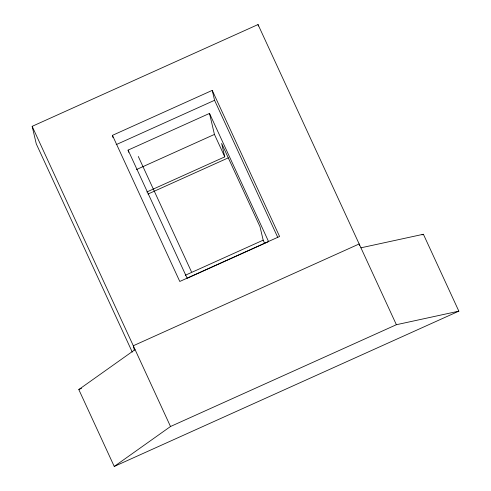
<?xml version="1.0" encoding="UTF-8"?>
<svg xmlns="http://www.w3.org/2000/svg" width="491" height="491" viewBox="0 0 491 491"><rect width="100%" height="100%" fill="white"/><g stroke="black" fill="none" stroke-linecap="round" stroke-linejoin="round"><path stroke-width="0.74" d="M360.934 247.814L423.395 234.256L458.84 311.153L114.243 466.45L78.799 389.547L135.068 349.604M114.243 466.45L170.512 426.501L396.378 324.717L458.84 311.153M132.269 352.121L36.266 143.845L32.16 126.334L258.027 24.55L396.378 324.717M112.445 135.356L212.241 90.381L279.588 236.49L179.786 281.466L112.445 135.356L112.942 137.48M116.164 144.649L214.567 100.299L212.241 90.381M128.096 150.105L209.516 113.415L268.589 241.584L187.169 278.274L128.096 150.105L128.605 152.278M136.504 169.548L214.438 134.424L209.516 113.415M146.84 191.975L224.78 156.856L221.631 143.433L260.027 226.738L263.176 240.16L264.741 243.561M147.963 194.055L228.284 157.857M185.242 275.285L263.176 240.16M78.799 389.547L81.592 388.289M421.996 234.882L423.395 234.256M214.567 100.299L277.746 237.368M214.438 134.424L224.78 156.856M138.302 156.476L191.465 271.824M32.16 126.334L170.512 426.501M359.504 245.432L359.16 243.972L133.3 345.756L134.325 350.138M258.027 24.55L258.364 26.011"/></g></svg>
